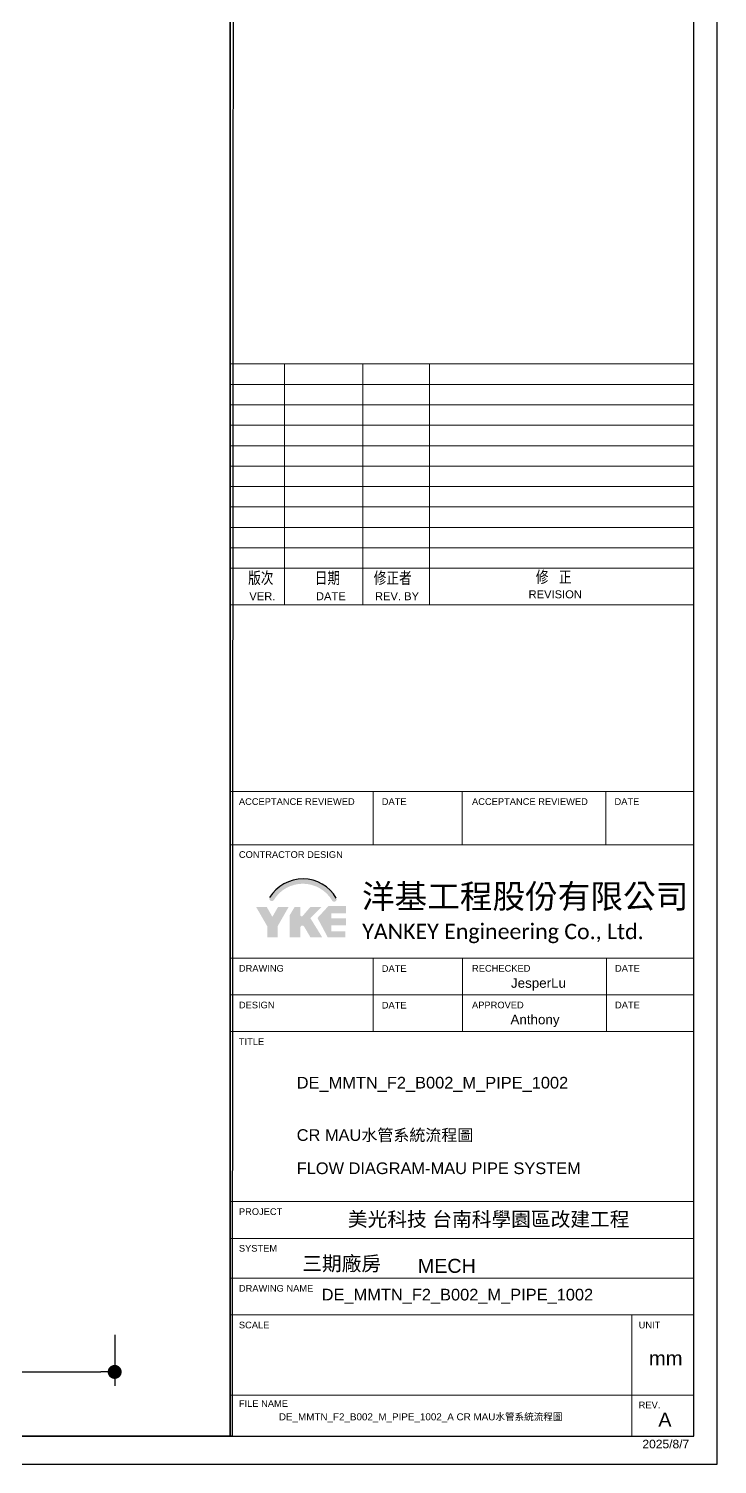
# Model space of a CAD drawing. Header units: millimetres. Extents: x -18 to 822, y 1518 to 2130.
# Drawn here: x 674.3 to 822, y 1548.6 to 1856.5 of the extents above; entities that cross this region are included whole.
import ezdxf
from ezdxf.enums import TextEntityAlignment as Align

# ---------------------------------------------------------------- set-up
doc = ezdxf.new("R2010")
doc.units = ezdxf.units.MM
doc.layers.add('txt', color=2, linetype='Continuous')
doc.styles.add('AA-TXT', font='isocp.shx', dxfattribs={"bigfont": 'chineset.shx'})
doc.styles.add('s1', font='')
doc.styles.add('s2', font='candara.ttf')
doc.styles.add('STDTEXT', font='simplex.shx', dxfattribs={"bigfont": 'china.shx'})
doc.styles.add('圖框', font='arial.ttf')
doc.styles.get('s1').set_extended_font_data('Microsoft JhengHei')
doc.dimstyles.new('10-dim', dxfattribs={"dimscale": 10, "dimtxt": 0.25, "dimasz": 0.1, "dimexe": 0.1, "dimexo": 0.1, "dimgap": 0.05, "dimtad": 1, "dimdec": 0, "dimlfac": 100, "dimdsep": 46, "dimtxsty": 'AA-TXT', "dimblk": 'DOT', "dimcen": 2, "dimclrd": 256, "dimclre": 256, "dimclrt": 256, "dimazin": 0, "dimtfac": 1, "dimtdec": 0, "dimtix": 1, "dimtmove": 2, "dimatfit": 3, "dimldrblk": 'CIR', "dimfxl": 1, "dimtvp": 1, "dimtolj": 1, "dimtzin": 0, "dimarcsym": 0})

# ---------------------------------------------------------------- blocks, each defined once
blk = doc.blocks.new('_DOT')
at = {"color": 0, "linetype": 'ByBlock'}
blk.add_line((-0.5, 0), (-1, 0), dxfattribs=at)
at = {"color": 0, "linetype": 'ByBlock', "const_width": 0.5}
blk.add_lwpolyline([(-0.25, 0, 1), (0.25, 0, 1)], format="xyb", close=True, dxfattribs=at)
blk = doc.blocks.new('*D21')
at = {"layer": 'DEFPOINTS', "color": 0, "transparency": 16777216}
for p in [(557.18, 1589.64), (692.72, 1579.4), (692.72, 1568.44)]:
    blk.add_point(p, dxfattribs=at)
at = {"layer": 'txt', "lineweight": -2, "transparency": 16777216}
for p, q in [((557.18, 1586.64), (557.18, 1565.44)), ((692.72, 1576.4), (692.72, 1565.44)), ((560.18, 1568.44), (689.72, 1568.44))]:
    blk.add_line(p, q, dxfattribs=at)
at = {"layer": 'txt', "lineweight": -2, "transparency": 16777216, "xscale": 3, "yscale": 3, "zscale": 3, "rotation": 180}
blk.add_blockref('_DOT', (557.18, 1568.44), dxfattribs=at)
at = {"layer": 'txt', "lineweight": -2, "transparency": 16777216, "xscale": 3, "yscale": 3, "zscale": 3}
blk.add_blockref('_DOT', (692.72, 1568.44), dxfattribs=at)
at = {"layer": 'txt', "transparency": 16777216, "insert": (624.95, 1572.69), "char_height": 7.5, "attachment_point": 5, "style": 'AA-TXT'}
blk.add_mtext('\\A1;FAB-S 南側外牆', dxfattribs=at)
blk = doc.blocks.new('CIR')
at = {"color": 0}
blk.add_line((1, 0), (-1, 0), dxfattribs=at)
at = {"color": 3}
blk.add_circle((0, 0), 0.5, dxfattribs=at)
blk = doc.blocks.new('A$Ce967d797')
h = blk.add_hatch(color=5)
h.dxf.hatch_style = 1
h.paths.add_polyline_path([(362.23, 59.16, 0.935887), (362.65, 58.9, -0.569632), (368.76, 58.85, 0.938239), (369.19, 59.11, 0.568843)])
h = blk.add_hatch(color=5)
h.dxf.hatch_style = 1
h.paths.add_polyline_path([(364.21, 58.19), (363.1, 58.19), (362.51, 57.16), (361.92, 58.19), (360.81, 58.19), (361.97, 56.18), (361.97, 55.03), (363.06, 55.03), (363.06, 56.18)])
h = blk.add_hatch(color=5)
h.dxf.hatch_style = 1
h.paths.add_polyline_path([(366.48, 57.02), (367.64, 58.19), (366.48, 58.19), (365.68, 57.26, -0.694064), (365.42, 57.36), (365.42, 58.19), (364.84, 58.19), (364.33, 57.34), (364.33, 55.03), (365.43, 55.03), (365.43, 56.03, -0.803834), (365.83, 56.14), (366.48, 55.03), (367.71, 55.03)])
h = blk.add_hatch(color=3)
h.dxf.hatch_style = 1
h.paths.add_polyline_path([(370.21, 58.28), (368.36, 58.28), (367.22, 57.04), (368.29, 55.03), (370.15, 55.03), (370.15, 55.66), (368.68, 55.66), (368.68, 56.28), (370.21, 56.28), (370.21, 57), (368.68, 57), (368.68, 57.52), (370.21, 57.52)])
for p, q in [((409, 0), (409, 283)), ((358.11, 2.93), (358.11, 280.07)), ((406.53, 2.93), (406.53, 280.07)), ((2.47, 2.93), (406.53, 2.93)), ((0, 0), (409, 0))]:
    blk.add_line(p, q)
at = {"lineweight": 5}
for p, q in [((358.11, 114.88), (406.53, 114.88)), ((363.79, 89.73), (363.79, 114.88)), ((371.97, 89.73), (371.97, 114.88)), ((378.93, 89.73), (378.93, 114.88)), ((358.11, 112.75), (406.53, 112.75)), ((358.11, 110.62), (406.53, 110.62)), ((358.11, 108.48), (406.53, 108.48)), ((358.11, 106.35), (406.53, 106.35)), ((358.11, 104.22), (406.53, 104.22)), ((358.11, 102.09), (406.53, 102.09)), ((358.11, 99.96), (406.53, 99.96)), ((358.11, 97.82), (406.53, 97.82)), ((358.11, 95.69), (406.53, 95.69)), ((358.11, 93.56), (406.53, 93.56)), ((358.11, 89.73), (406.53, 89.73)), ((358.11, 70.23), (406.53, 70.23)), ((373.04, 64.66), (373.04, 70.23)), ((382.35, 64.66), (382.35, 70.23)), ((397.36, 64.66), (397.36, 70.23)), ((358.11, 64.66), (406.53, 64.66)), ((358.11, 52.83), (406.53, 52.83)), ((373.04, 45.17), (373.04, 52.83)), ((382.37, 45.17), (382.37, 52.83)), ((397.41, 45.17), (397.41, 52.83)), ((358.11, 49), (406.53, 49)), ((358.11, 45.17), (406.53, 45.17)), ((358.11, 27.42), (406.53, 27.42)), ((358.11, 23.59), (406.53, 23.59)), ((358.11, 19.42), (406.53, 19.42)), ((358.11, 15.59), (406.53, 15.59)), ((400.08, 2.93), (400.08, 15.59)), ((358.11, 7.23), (406.53, 7.23))]:
    blk.add_line(p, q, dxfattribs=at)
at = {"color": 5}
blk.add_arc((365.69, 57.07), 4.05, 30.3214, 148.8538, dxfattribs=at)
for s, height, style, p in [('洋基工程股份有限公司', 2.5, 's1', (371.87, 59.3)), ('YANKEY Engineering Co., Ltd. ', 1.6, 's2', (371.9, 55.63))]:
    blk.add_text(s, height=height, dxfattribs=dict(style=style)).set_placement(p, align=Align.MIDDLE_LEFT)
at = {"style": '圖框'}
for s, p in [('JesperLu', (387.44, 49.75)), ('Anthony', (387.39, 45.94))]:
    blk.add_text(s, height=1, dxfattribs=at).set_placement(p)
at = {"style": '圖框', "width": 1.007201}
for s, p in [('美光科技 台南科學園區改建工程', (370.39, 25.59)), ('三期廠房', (365.63, 20.96))]:
    blk.add_text(s, height=1.5, dxfattribs=at).set_placement(p, align=Align.MIDDLE_LEFT)
blk.add_text('mm', height=1.5, dxfattribs=at).set_placement((403.61, 11.07), align=Align.MIDDLE_CENTER)
for s, insert, char_height, attachment_point, style in [('版次', (359.98, 93.19), 1.392, 1, 'STDTEXT'), ('日期', (366.94, 93.19), 1.392, 1, 'STDTEXT'), ('修正者', (373.1, 93.19), 1.392, 1, 'STDTEXT'), ('修{\\fArial|b0|i0|c0|p34;  }正', (390.04, 93.29), 1.3922, 1, 'STDTEXT'), ('{\\fArial|b0|i0|c0|p34;VER.}', (360.1, 91.05), 0.8353, 1, 'STDTEXT'), ('{\\fArial|b0|i0|c0|p34;DATE}', (367.06, 91.05), 0.8353, 1, 'STDTEXT'), ('{\\fArial|b0|i0|c0|p34;REV. BY}', (373.23, 91.05), 0.8353, 1, 'STDTEXT'), ('{\\fArial|b0|i0|c0|p34;REVISION}', (389.28, 91.25), 0.8353, 1, 'STDTEXT'), ('2025/8/7', (403.62, 2.11), 0.9, 5, '圖框')]:
    blk.add_mtext(s, dxfattribs=dict(insert=insert, char_height=char_height, attachment_point=attachment_point, style=style))
at = {"char_height": 0.6961, "attachment_point": 1, "style": 'STDTEXT'}
for s, insert, width in [('{\\fArial|b0|i0|c0|p34;ACCEPTANCE REVIEWED}', (359.01, 69.54), 13.3818), ('{\\fArial|b0|i0|c0|p34;DATE}', (373.94, 69.54), 3.6263), ('{\\fArial|b0|i0|c0|p34;ACCEPTANCE REVIEWED}', (383.37, 69.54), 13.8463), ('{\\fArial|b0|i0|c0|p34;DATE}', (398.26, 69.54), 3.4053), ('{\\fArial|b0|i0|c0|p34;CONTRACTOR DESIGN}', (359.01, 64.01), 12.2397), ('{\\fArial|b0|i0|c0|p34;DRAWING}', (359.01, 52.13), 5.296), ('{\\fArial|b0|i0|c0|p34;DATE}', (373.94, 52.11), 4.4857), ('{\\fArial|b0|i0|c0|p34;RECHECKED}', (383.37, 52.13), 4.4857), ('{\\fArial|b0|i0|c0|p34;DATE}', (398.31, 52.13), 4.4857), ('{\\fArial|b0|i0|c0|p34;DESIGN}', (359.01, 48.3), 4.4857), ('{\\fArial|b0|i0|c0|p34;DATE}', (373.94, 48.28), 4.4857), ('{\\fArial|b0|i0|c0|p34;APPROVED}', (383.37, 48.3), 4.4857), ('{\\fArial|b0|i0|c0|p34;DATE}', (398.31, 48.3), 4.4857), ('{\\fArial|b0|i0|c0|p34;TITLE}', (359.01, 44.48), 3.3935), ('{\\fArial|b0|i0|c0|p34;PROJECT}', (359.01, 26.73), 5.7367), ('{\\fArial|b0|i0|c0|p34;SYSTEM}', (359.01, 22.9), 5.1092), ('{\\fArial|b0|i0|c0|p34;DRAWING NAME}', (359.01, 18.72), 8.4748), ('{\\fArial|b0|i0|c0|p34;SCALE}', (359.01, 14.89), 4.9951), ('{\\fArial|b0|i0|c0|p34;UNIT}', (400.78, 14.89), 16.7065), ('{\\fArial|b0|i0|c0|p34;FILE NAME}', (359.01, 6.69), 8.4748), ('{\\fArial|b0|i0|c0|p34;REV.}', (400.78, 6.54), 16.7065)]:
    blk.add_mtext(s, dxfattribs=dict(at, insert=insert, width=width))
blk = doc.blocks.new('A$C525b6b98')
at = {"xscale": 1.000475039848343, "yscale": 1.000475039848343, "zscale": 1.000475039848343}
blk.add_blockref('A$Ce967d797', (0, 0), dxfattribs=at)

msp = doc.modelspace()

# ---------------------------------------------------------------- linework, layer by layer
msp.add_lwpolyline([(-12.883, 2123.832), (718.279, 2123.832), (717.901, 1554.651), (-13.262, 1554.651)], close=True)
at = {"layer": 'DEFPOINTS'}
msp.add_lwpolyline([(-12.883, 2123.832), (717.523, 2123.832), (717.523, 1554.651), (-12.883, 1554.651)], close=True, dxfattribs=at)

# ---------------------------------------------------------------- block references
at = {"ltscale": 2, "xscale": 2.052814562332979, "yscale": 2.052814562332979, "zscale": 2.052814562332979}
msp.add_blockref('A$C525b6b98', (-17.959, 1548.63), dxfattribs=at)

# ---------------------------------------------------------------- texts
at = {"style": '圖框', "width": 1.007201}
for s, height, p in [('DE_MMTN_F2_B002_M_PIPE_1002', 2.5, (731.779, 1630.46)), ('CR MAU水管系統流程圖', 2.5, (731.779, 1619.228)), ('FLOW DIAGRAM-MAU PIPE SYSTEM', 2.5, (731.779, 1612.108)), ('MECH', 3, (757.781, 1591.18)), ('DE_MMTN_F2_B002_M_PIPE_1002', 2.5, (737.14, 1585.015)), ('DE_MMTN_F2_B002_M_PIPE_1002_A CR MAU水管系統流程圖', 1.5, (727.961, 1558.814)), ('A', 3, (809.39, 1558.218))]:
    msp.add_text(s, height=height, dxfattribs=at).set_placement(p, align=Align.MIDDLE_LEFT)

# ---------------------------------------------------------------- dimensions: what is measured, and where the dimension line sits
at = {"layer": 'txt'}
dim = msp.add_linear_dim(base=(692.718, 1568.44), p1=(557.183, 1589.64), p2=(692.718, 1579.399), text='FAB-S 南側外牆', dimstyle='10-dim', override={"dimtxt": 0.75, "dimasz": 0.3, "dimexe": 0.3, "dimexo": 0.3}, dxfattribs=at)
dim.commit()
dim.dimension.update_dxf_attribs({"geometry": '*D21', "text_midpoint": (624.951, 1572.69)})

doc.saveas('drawing.dxf')
